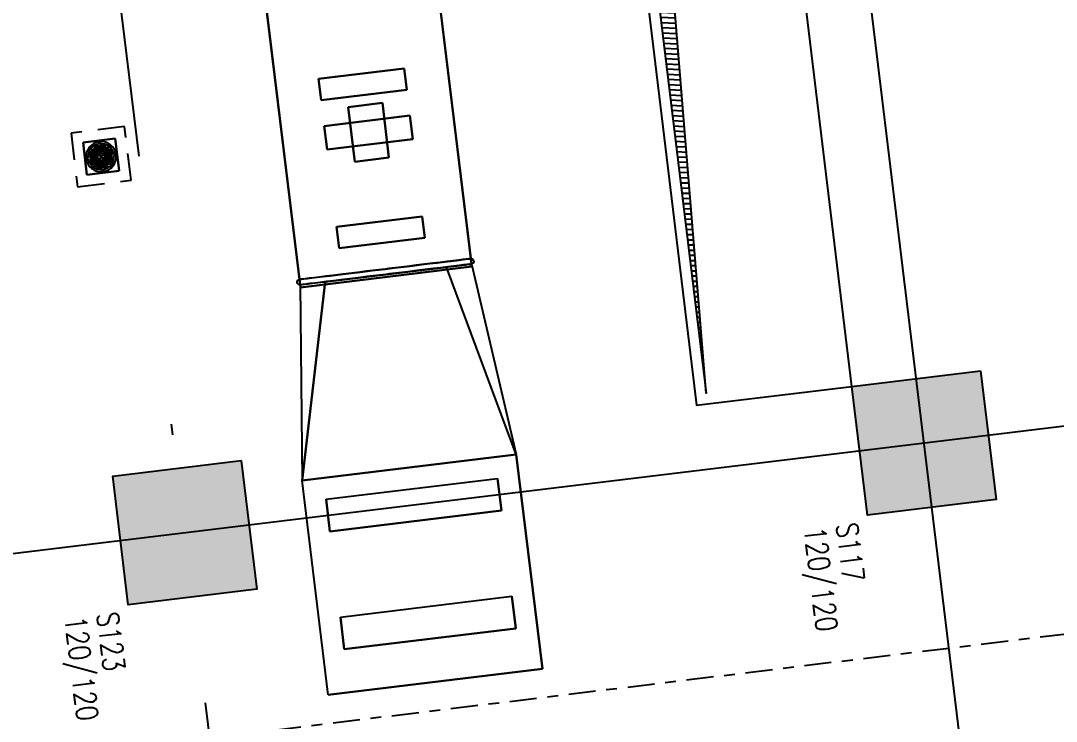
# Model space of a CAD drawing. Header units: inches. Extents: x 400392 to 401495, y 4543971 to 4544133.
# Drawn here: x 400445.86 to 400455.46, y 4544080.18 to 4544086.66 of the extents above; entities that cross this region are included whole.
import ezdxf

# ---------------------------------------------------------------- set-up
doc = ezdxf.new("R2010")
doc.units = ezdxf.units.IN
doc.header["$MEASUREMENT"] = 0
for name, pattern in [('AKS', [3, 2.5, -0.25, 0, -0.25]), ('CENTER', [2, 1.25, -0.25, 0.25, -0.25]), ('CIZGI', [0.4, 0.25, -0.15])]:
    doc.linetypes.add(name, pattern=pattern)
doc.layers.add('A-DETL-GENF', color=92, linetype='Continuous', lineweight=9)
for name, color, linetype in [('aks prota', 2, 'AKS'), ('boşluk prota', 2, 'Continuous'), ('boşluk taraması prota', 252, 'Continuous'), ('kiriş prota', 6, 'Continuous'), ('kolon prota', 1, 'Continuous'), ('kolon tarama prota', 252, 'Continuous'), ('lkolon prota', 4, 'Continuous'), ('PRT-MI-a_fit_drainage', 10, 'Continuous'), ('skesit prota', 7, 'Continuous'), ('st-s_level (kot)', 6, 'Continuous'), ('tkolon prota', 6, 'Continuous')]:
    doc.layers.add(name, color=color, linetype=linetype)
doc.styles.add('OLCU', font='romanstw.shx')
doc.styles.add('tkolon', font='romanstw.shx')

# ---------------------------------------------------------------- blocks, each defined once
blk = doc.blocks.new('+24.06 mekanik')
at = {"layer": 'kolon tarama prota', "color": 253}
for p, q in [((15182.66433259856, 151281.5959660305), (13382.66433259856, 150847.2813909798)), ((15182.66433259856, 151281.5959660305), (13382.66433259856, 150847.2813909798)), ((13382.66433259856, 151081.5959660305), (15182.64847744728, 151281.5942043471)), ((15182.66433259856, 151281.5959660305), (15182.66433259856, 151281.5959660305)), ((15182.66433259856, 151281.5959660305), (15182.66433259856, 149281.5959660305)), ((15182.66433259856, 149281.5959660305), (15182.66433259856, 151281.5959660305)), ((17182.66433259856, 151281.5959660305), (15182.66433259856, 151281.5959660305)), ((15182.66433259856, 151281.5959660305), (17182.66433259856, 151281.5959660305)), ((15182.66433259856, 151281.5959660305), (15182.66433259856, 149281.5959660305)), ((15182.66433259856, 151281.5959660305), (15182.66433259856, 151281.5959660305)), ((15182.66433259856, 149281.5959660305), (15182.66433259856, 151281.5959660305)), ((17182.66433259856, 151281.5959660305), (17182.66433259856, 149281.5959660305)), ((17182.66433259856, 149281.5959660305), (17182.66433259856, 151281.5959660305)), ((17182.66433259856, 151281.5959660305), (17182.66433259856, 151281.5959660305)), ((13407.66433259856, 151081.5959660305), (10707.66433259856, 151081.5959660305)), ((10707.66433259856, 151081.5959660305), (13407.66433259856, 151081.5959660305)), ((13332.66433259856, 151081.5959660305), (10782.66433259856, 151081.5959660305)), ((13407.66433259856, 149481.5959660305), (13407.66433259856, 151081.5959660305)), ((13407.66433259856, 151081.5959660305), (13407.66433259856, 149481.5959660305)), ((13407.66433259856, 151081.5959660305), (13407.66433259856, 151081.5959660305)), ((15682.66433259856, 151081.5959660305), (15382.66433259856, 151081.5959660305)), ((15382.66433259856, 151081.5959660305), (15382.66433259856, 151081.5959660305)), ((15382.66433259856, 151081.5959660305), (15682.66433259856, 151081.5959660305)), ((15382.66433259856, 149481.5959660305), (15382.66433259856, 151081.5959660305)), ((15382.66433259856, 149481.5959660305), (15382.66433259856, 151081.5959660305)), ((15682.66433259856, 151081.5959660305), (15682.66433259856, 151081.5959660305)), ((15682.66433259856, 151081.5959660305), (15682.66433259856, 149481.5959660305)), ((15682.66433259856, 149481.5959660305), (15682.66433259856, 151081.5959660305)), ((16782.66433259856, 151081.5959660305), (16482.66433259856, 151081.5959660305)), ((16482.66433259856, 151081.5959660305), (16482.66433259856, 151081.5959660305)), ((16482.66433259856, 151081.5959660305), (16782.66433259856, 151081.5959660305)), ((16482.66433259856, 149481.5959660305), (16482.66433259856, 151081.5959660305)), ((16482.66433259856, 149481.5959660305), (16482.66433259856, 151081.5959660305)), ((16782.66433259856, 151081.5959660305), (16782.66433259856, 151081.5959660305)), ((16782.66433259856, 151081.5959660305), (16782.66433259856, 149481.5959660305)), ((16782.66433259856, 149481.5959660305), (16782.66433259856, 151081.5959660305)), ((13382.66433259856, 149715.9105410813), (13382.66433259856, 150847.2813909798)), ((13382.66433259856, 150847.2813909798), (13382.66433259856, 150847.2813909798)), ((13382.66433259856, 150847.2813909798), (13382.66433259856, 149715.9105410813)), ((11709.38999631534, 150681.5959660305), (11509.38999631534, 150681.5959660305)), ((11509.38999631534, 150681.5959660305), (11509.38999631534, 149881.5959660305)), ((11509.38999631534, 149881.5959660305), (11509.38999631534, 150681.5959660305)), ((11509.38999631534, 150681.5959660305), (11709.38999631534, 150681.5959660305)), ((11509.38999631534, 150681.5959660305), (11509.38999631534, 150681.5959660305)), ((11709.38999631534, 149881.5959660305), (11709.38999631534, 150681.5959660305)), ((11709.38999631534, 150681.5959660305), (11709.38999631534, 149881.5959660305)), ((11709.38999631534, 150681.5959660305), (11709.38999631534, 150681.5959660305)), ((12168.87567897215, 150681.5959660305), (11949.97514212178, 150681.5959660305)), ((11949.97514212178, 150681.5959660305), (11949.97514212178, 149881.5959660305)), ((11949.97514212178, 149881.5959660305), (11949.97514212178, 150681.5959660305)), ((11949.97514212178, 150681.5959660305), (12168.87567897215, 150681.5959660305)), ((11949.97514212178, 150681.5959660305), (11949.97514212178, 150681.5959660305)), ((12168.87567897215, 149881.5959660305), (12168.87567897215, 150681.5959660305)), ((12168.87567897215, 150681.5959660305), (12168.87567897215, 149881.5959660305)), ((12168.87567897215, 150681.5959660305), (12168.87567897215, 150681.5959660305)), ((13090.9386688817, 150681.5959660305), (12890.93866888171, 150681.5959660305)), ((12890.93866888171, 150681.5959660305), (12890.93866888171, 149881.5959660305)), ((12890.93866888171, 149881.5959660305), (12890.93866888171, 150681.5959660305)), ((12890.93866888171, 150681.5959660305), (13090.9386688817, 150681.5959660305)), ((12890.93866888171, 150681.5959660305), (12890.93866888171, 150681.5959660305)), ((13090.9386688817, 149881.5959660305), (13090.9386688817, 150681.5959660305)), ((13090.9386688817, 150681.5959660305), (13090.9386688817, 149881.5959660305)), ((13090.9386688817, 150681.5959660305), (13090.9386688817, 150681.5959660305)), ((12312.66433259856, 150441.5959660305), (11802.66433259856, 150441.5959660305)), ((11802.66433259856, 150441.5959660305), (11802.66433259856, 150121.5959660305)), ((11802.66433259856, 150121.5959660305), (11802.66433259856, 150441.5959660305)), ((11802.66433259856, 150441.5959660305), (12312.66433259856, 150441.5959660305)), ((11802.66433259856, 150441.5959660305), (11802.66433259856, 150441.5959660305)), ((12312.66433259856, 150121.5959660305), (12312.66433259856, 150441.5959660305)), ((12312.66433259856, 150441.5959660305), (12312.66433259856, 150121.5959660305)), ((12312.66433259856, 150441.5959660305), (12312.66433259856, 150441.5959660305)), ((13332.66433259856, 150281.5959660305), (13332.66433259856, 150281.5959660305)), ((13332.66433259856, 150281.5959660305), (13332.66433259856, 150281.5959660305)), ((11802.66433259856, 150121.5959660305), (12312.66433259856, 150121.5959660305)), ((12312.66433259856, 150121.5959660305), (11802.66433259856, 150121.5959660305)), ((11802.66433259856, 150121.5959660305), (11802.66433259856, 150121.5959660305)), ((12312.66433259856, 150121.5959660305), (12312.66433259856, 150121.5959660305)), ((11509.38999631534, 149881.5959660305), (11709.38999631534, 149881.5959660305)), ((11709.38999631534, 149881.5959660305), (11509.38999631534, 149881.5959660305)), ((11509.38999631534, 149881.5959660305), (11509.38999631534, 149881.5959660305)), ((11709.38999631534, 149881.5959660305), (11709.38999631534, 149881.5959660305)), ((11949.97514212178, 149881.5959660305), (12168.87567897215, 149881.5959660305)), ((12168.87567897215, 149881.5959660305), (11949.97514212178, 149881.5959660305)), ((11949.97514212178, 149881.5959660305), (11949.97514212178, 149881.5959660305)), ((12168.87567897215, 149881.5959660305), (12168.87567897215, 149881.5959660305)), ((12890.93866888171, 149881.5959660305), (13090.9386688817, 149881.5959660305)), ((13090.9386688817, 149881.5959660305), (12890.93866888171, 149881.5959660305)), ((12890.93866888171, 149881.5959660305), (12890.93866888171, 149881.5959660305)), ((13090.9386688817, 149881.5959660305), (13090.9386688817, 149881.5959660305)), ((13382.66433259856, 149715.9105410813), (13382.66433259856, 149715.9105410813)), ((15182.66433259856, 149281.5959660305), (13382.66433259856, 149715.9105410813)), ((13382.66433259856, 149715.9105410813), (15182.66433259856, 149281.5959660305)), ((10707.66433259856, 149481.5959660305), (13407.66433259856, 149481.5959660305)), ((13407.66433259856, 149481.5959660305), (10707.66433259856, 149481.5959660305)), ((10782.66433259856, 149481.5959660305), (13332.66433259856, 149481.5959660305)), ((13382.66433259856, 149481.5959660305), (15182.64847744728, 149281.597727714)), ((13407.66433259856, 149481.5959660305), (13407.66433259856, 149481.5959660305)), ((15682.66433259856, 149481.5959660305), (15382.66433259856, 149481.5959660305)), ((15382.66433259856, 149481.5959660305), (15382.66433259856, 149481.5959660305)), ((15382.66433259856, 149481.5959660305), (15682.66433259856, 149481.5959660305)), ((15682.66433259856, 149481.5959660305), (15682.66433259856, 149481.5959660305)), ((16782.66433259856, 149481.5959660305), (16482.66433259856, 149481.5959660305)), ((16482.66433259856, 149481.5959660305), (16482.66433259856, 149481.5959660305)), ((16482.66433259856, 149481.5959660305), (16782.66433259856, 149481.5959660305)), ((16782.66433259856, 149481.5959660305), (16782.66433259856, 149481.5959660305)), ((15182.66433259856, 149281.5959660305), (15182.66433259856, 149281.5959660305)), ((17182.66433259856, 149281.5959660305), (15182.66433259856, 149281.5959660305)), ((17182.66433259856, 149281.5959660305), (15182.66433259856, 149281.5959660305)), ((15182.66433259856, 149281.5959660305), (15182.66433259856, 149281.5959660305)), ((17182.66433259856, 149281.5959660305), (17182.66433259856, 149281.5959660305)), ((11832.66433275868, 147944.7818937972), (11832.66433243763, 147644.7818937972)), ((12132.66433275868, 147944.7818934761), (11832.66433275868, 147944.7818937972)), ((11832.66433275868, 147944.7818937972), (12132.66433275868, 147944.7818934761)), ((11832.66433243763, 147644.7818937972), (11832.66433275868, 147944.7818937972)), ((11832.66433275868, 147944.7818937972), (11832.66433275868, 147944.7818937972)), ((11977.66433274789, 147934.6925794383), (11977.66433272646, 147914.6776817248)), ((11977.66433272646, 147914.6776817248), (11977.66433274789, 147934.6925794383)), ((11977.66433274789, 147934.6925794383), (11977.66433274789, 147934.6925794383)), ((11977.66433272647, 147914.6776817248), (11977.66433272647, 147914.6776817248)), ((11977.66433269968, 147889.650223447), (11977.66433267824, 147869.6150413775)), ((11977.66433267824, 147869.6150413775), (11977.66433269968, 147889.650223447)), ((11977.66433269968, 147889.650223447), (11977.66433269968, 147889.650223447)), ((11977.66433267824, 147869.6150413775), (11977.66433267824, 147869.6150413775)), ((11987.66433272646, 147914.6776817141), (11987.66433274788, 147934.6925794276)), ((11987.66433274788, 147934.6925794276), (11987.66433272646, 147914.6776817141)), ((11987.66433274788, 147934.6925794276), (11987.66433274788, 147934.6925794276)), ((11987.66433272646, 147914.6776817141), (11987.66433272646, 147914.6776817141)), ((11987.66433267824, 147869.6150413667), (11987.66433269968, 147889.6502234363)), ((11987.66433269968, 147889.6502234363), (11987.66433267824, 147869.6150413667)), ((11987.66433269968, 147889.6502234363), (11987.66433269968, 147889.6502234363)), ((11987.66433267824, 147869.6150413667), (11987.66433267824, 147869.6150413667)), ((12132.66433243763, 147644.7818934761), (12132.66433275868, 147944.7818934761)), ((12132.66433275868, 147944.7818934761), (12132.66433243763, 147644.7818934761)), ((12132.66433275868, 147944.7818934761), (12132.66433275868, 147944.7818934761)), ((11862.76854452069, 147799.7818937649), (11842.75364680717, 147799.7818937864)), ((11842.75364680717, 147799.7818937864), (11862.76854452069, 147799.7818937649)), ((11842.75364680717, 147799.7818937864), (11842.75364680717, 147799.7818937864)), ((11842.75364679647, 147789.7818937864), (11862.76854450999, 147789.7818937649)), ((11862.76854450999, 147789.7818937649), (11842.75364679647, 147789.7818937864)), ((11842.75364679647, 147789.7818937864), (11842.75364679647, 147789.7818937864)), ((11862.76854452069, 147799.7818937649), (11862.76854452069, 147799.7818937649)), ((11862.76854450999, 147789.7818937649), (11862.76854450999, 147789.7818937649)), ((11907.83118486803, 147799.7818937167), (11887.79600279845, 147799.7818937381)), ((11887.79600279845, 147799.7818937381), (11907.83118486803, 147799.7818937167)), ((11887.79600279845, 147799.7818937381), (11887.79600279845, 147799.7818937381)), ((11887.79600278775, 147789.7818937381), (11907.83118485732, 147789.7818937167)), ((11907.83118485732, 147789.7818937167), (11887.79600278775, 147789.7818937381)), ((11887.79600278775, 147789.7818937381), (11887.79600278775, 147789.7818937381)), ((11907.83118486803, 147799.7818937167), (11907.83118486803, 147799.7818937167)), ((11907.83118485732, 147789.7818937167), (11907.83118485732, 147789.7818937167)), ((11953.08393368801, 147799.7818936683), (11932.91496074817, 147799.7818936899)), ((11932.91496074817, 147799.7818936899), (11953.08393368801, 147799.7818936683)), ((11932.91496074817, 147799.7818936899), (11932.91496074817, 147799.7818936899)), ((11932.91496073747, 147789.7818936899), (11953.08393367731, 147789.7818936683)), ((11953.08393367731, 147789.7818936683), (11932.91496073747, 147789.7818936899)), ((11932.91496073747, 147789.7818936899), (11932.91496073747, 147789.7818936899)), ((11953.08393368801, 147799.7818936683), (11953.08393368801, 147799.7818936683)), ((11953.08393367731, 147789.7818936683), (11953.08393367731, 147789.7818936683)), ((11977.66433265139, 147844.5312654973), (11977.66433262981, 147824.3622925575)), ((11977.66433262981, 147824.3622925575), (11977.66433265139, 147844.5312654973)), ((11977.66433265139, 147844.5312654973), (11977.66433265139, 147844.5312654973)), ((11977.66433262981, 147824.3622925575), (11977.66433262981, 147824.3622925575)), ((11977.6643325665, 147765.2014947265), (11977.66433254491, 147745.0325217866)), ((11977.66433254491, 147745.0325217866), (11977.6643325665, 147765.2014947265)), ((11977.6643325665, 147765.2014947265), (11977.6643325665, 147765.2014947265)), ((11987.66433262981, 147824.3622925468), (11987.66433265139, 147844.5312654866)), ((11987.66433265139, 147844.5312654866), (11987.66433262981, 147824.3622925468)), ((11987.66433265139, 147844.5312654866), (11987.66433265139, 147844.5312654866)), ((11987.66433262981, 147824.3622925468), (11987.66433262981, 147824.3622925468)), ((11987.66433254491, 147745.032521776), (11987.6643325665, 147765.2014947158)), ((11987.6643325665, 147765.2014947158), (11987.66433254491, 147745.032521776)), ((11987.6643325665, 147765.2014947158), (11987.6643325665, 147765.2014947158)), ((12032.41370445884, 147799.7818935834), (12012.244731519, 147799.781893605)), ((12012.244731519, 147799.781893605), (12032.41370445884, 147799.7818935834)), ((12012.244731519, 147799.781893605), (12012.244731519, 147799.781893605)), ((12012.2447315083, 147789.781893605), (12032.41370444814, 147789.7818935834)), ((12032.41370444814, 147789.7818935834), (12012.2447315083, 147789.781893605)), ((12012.2447315083, 147789.781893605), (12012.2447315083, 147789.781893605)), ((12032.41370445884, 147799.7818935834), (12032.41370445884, 147799.7818935834)), ((12032.41370444814, 147789.7818935834), (12032.41370444814, 147789.7818935834)), ((12077.53266240856, 147799.7818935351), (12057.49748033899, 147799.7818935565)), ((12057.49748033899, 147799.7818935565), (12077.53266240856, 147799.7818935351)), ((12057.49748033899, 147799.7818935565), (12057.49748033899, 147799.7818935565)), ((12057.49748032828, 147789.7818935565), (12077.53266239786, 147789.7818935351)), ((12077.53266239786, 147789.7818935351), (12057.49748032828, 147789.7818935565)), ((12057.49748032828, 147789.7818935565), (12057.49748032828, 147789.7818935565)), ((12077.53266240856, 147799.7818935351), (12077.53266240856, 147799.7818935351)), ((12077.53266239786, 147789.7818935351), (12077.53266239786, 147789.7818935351)), ((12122.57501839984, 147799.7818934869), (12102.56012068632, 147799.7818935083)), ((12102.56012068632, 147799.7818935083), (12122.57501839984, 147799.7818934869)), ((12102.56012068632, 147799.7818935083), (12102.56012068632, 147799.7818935083)), ((12102.56012067562, 147789.7818935083), (12122.57501838914, 147789.7818934869)), ((12122.57501838914, 147789.7818934869), (12102.56012067562, 147789.7818935083)), ((12102.56012067562, 147789.7818935083), (12102.56012067562, 147789.7818935083)), ((12122.57501839984, 147799.7818934869), (12122.57501839984, 147799.7818934869)), ((12122.57501838914, 147789.7818934869), (12122.57501838914, 147789.7818934869)), ((11977.66433254491, 147745.0325217866), (11977.66433254491, 147745.0325217866)), ((11977.66433251807, 147719.9487459065), (11977.66433249663, 147699.9135638369)), ((11977.66433249663, 147699.9135638369), (11977.66433251807, 147719.9487459065)), ((11977.66433251807, 147719.9487459065), (11977.66433251807, 147719.9487459065)), ((11977.66433249663, 147699.9135638369), (11977.66433249663, 147699.9135638369)), ((11977.66433246985, 147674.8861055592), (11977.66433244843, 147654.8712078456)), ((11977.66433244843, 147654.8712078456), (11977.66433246985, 147674.8861055592)), ((11977.66433246985, 147674.8861055592), (11977.66433246985, 147674.8861055592)), ((11987.66433254491, 147745.032521776), (11987.66433254491, 147745.032521776)), ((11987.66433249663, 147699.9135638262), (11987.66433251807, 147719.9487458958)), ((11987.66433251807, 147719.9487458958), (11987.66433249663, 147699.9135638262)), ((11987.66433251807, 147719.9487458958), (11987.66433251807, 147719.9487458958)), ((11987.66433249663, 147699.9135638262), (11987.66433249663, 147699.9135638262)), ((11987.66433244843, 147654.8712078349), (11987.66433246985, 147674.8861055484)), ((11987.66433246985, 147674.8861055484), (11987.66433244843, 147654.8712078349)), ((11987.66433246985, 147674.8861055484), (11987.66433246985, 147674.8861055484)), ((11832.66433243763, 147644.7818937972), (12132.66433243763, 147644.7818934761)), ((12132.66433243763, 147644.7818934761), (11832.66433243763, 147644.7818937972)), ((11832.66433243763, 147644.7818937972), (11832.66433243763, 147644.7818937972)), ((11977.66433244843, 147654.8712078456), (11977.66433244843, 147654.8712078456)), ((11987.66433244843, 147654.8712078349), (11987.66433244843, 147654.8712078349)), ((12132.66433243763, 147644.7818934761), (12132.66433243763, 147644.7818934761))]:
    blk.add_line(p, q, dxfattribs=at)
at = {"layer": 'kolon tarama prota', "color": 253, "flags": 128}
for points in [[(13332.66433259856, 151081.5959660305), (13337.27753057247, 151096.065876298), (13349.41459685049, 151105.1955817072), (13364.59627626757, 151105.6157111784), (13377.21968140552, 151097.1712134776), (13382.62607090384, 151082.9785797795), (13382.66433259856, 151081.5959660305)], [(13332.66433259856, 151081.5959660305), (13332.66433259856, 151076.8381894486), (13332.66433259856, 151062.6214507976), (13332.66433259856, 151039.1148502433), (13332.66433259856, 151006.5979856697), (13332.66433259856, 150965.4576270187), (13332.66433259856, 150916.1831158778), (13332.66433259856, 150859.360545035), (13332.66433259856, 150795.6657872325), (13332.66433259856, 150725.856456038), (13332.66433259856, 150650.7628944543), (13332.66433259856, 150571.2782984533), (13332.66433259856, 150488.3480929089), (13332.66433259856, 150402.9586862955), (13332.66433259856, 150316.1257379112), (13332.66433259856, 150281.5959660305)], [(13332.66433259856, 150281.5959660305), (13332.66433259856, 150368.7154592176), (13332.66433259856, 150454.7987146933), (13332.66433259856, 150538.8218202153), (13332.66433259856, 150619.7853678739), (13332.66433259856, 150696.7263414917), (13332.66433259856, 150768.7295711623), (13332.66433259856, 150834.9386186859), (13332.66433259856, 150894.5659644231), (13332.66433259856, 150946.9023744006), (13332.66433259856, 150991.3253362543), (13332.66433259856, 151027.3064636649), (13332.66433259856, 151054.4177812191), (13332.66433259856, 151072.3368149374), (13332.66433259856, 151080.8504279223), (13332.66433259856, 151081.5959660305)], [(13382.66433259856, 151081.5959660305), (13382.66433259856, 151076.8381894486), (13382.66433259856, 151062.6214507976), (13382.66433259856, 151039.1148502433), (13382.66433259856, 151006.5979856697), (13382.66433259856, 150965.4576270187), (13382.66433259856, 150916.1831158778), (13382.66433259856, 150859.360545035), (13382.66433259856, 150795.6657872325), (13382.66433259856, 150725.856456038), (13382.66433259856, 150650.7628944543), (13382.66433259856, 150571.2782984533), (13382.66433259856, 150488.3480929089), (13382.66433259856, 150402.9586862955), (13382.66433259856, 150316.1257379112), (13382.66433259856, 150281.5959660305)], [(13382.66433259856, 150281.5959660305), (13382.66433259856, 150368.7154592176), (13382.66433259856, 150454.7987146933), (13382.66433259856, 150538.8218202153), (13382.66433259856, 150619.7853678739), (13382.66433259856, 150696.7263414917), (13382.66433259856, 150768.7295711623), (13382.66433259856, 150834.9386186859), (13382.66433259856, 150894.5659644231), (13382.66433259856, 150946.9023744006), (13382.66433259856, 150991.3253362543), (13382.66433259856, 151027.3064636649), (13382.66433259856, 151054.4177812191), (13382.66433259856, 151072.3368149374), (13382.66433259856, 151080.8504279223), (13382.66433259856, 151081.5959660305)], [(13332.66433259856, 149481.5959660305), (13332.66433259856, 149486.3537426125), (13332.66433259856, 149500.5704812635), (13332.66433259856, 149524.0770818178), (13332.66433259856, 149556.5939463914), (13332.66433259856, 149597.7343050424), (13332.66433259856, 149647.0088161832), (13332.66433259856, 149703.831387026), (13332.66433259856, 149767.5261448285), (13332.66433259856, 149837.3354760231), (13332.66433259856, 149912.4290376068), (13332.66433259856, 149991.9136336077), (13332.66433259856, 150074.8438391522), (13332.66433259856, 150160.2332457655), (13332.66433259856, 150247.0661941499), (13332.66433259856, 150281.5959660305)], [(13332.66433259856, 150281.5959660305), (13332.66433259856, 150194.4764728435), (13332.66433259856, 150108.3932173677), (13332.66433259856, 150024.3701118458), (13332.66433259856, 149943.4065641871), (13332.66433259856, 149866.4655905694), (13332.66433259856, 149794.4623608988), (13332.66433259856, 149728.2533133751), (13332.66433259856, 149668.625967638), (13332.66433259856, 149616.2895576604), (13332.66433259856, 149571.8665958068), (13332.66433259856, 149535.8854683962), (13332.66433259856, 149508.774150842), (13332.66433259856, 149490.8551171237), (13332.66433259856, 149482.3415041388), (13332.66433259856, 149481.5959660305)], [(13382.66433259856, 149481.5959660305), (13382.66433259856, 149486.3537426125), (13382.66433259856, 149500.5704812635), (13382.66433259856, 149524.0770818178), (13382.66433259856, 149556.5939463914), (13382.66433259856, 149597.7343050424), (13382.66433259856, 149647.0088161832), (13382.66433259856, 149703.831387026), (13382.66433259856, 149767.5261448285), (13382.66433259856, 149837.3354760231), (13382.66433259856, 149912.4290376068), (13382.66433259856, 149991.9136336077), (13382.66433259856, 150074.8438391522), (13382.66433259856, 150160.2332457655), (13382.66433259856, 150247.0661941499), (13382.66433259856, 150281.5959660305)], [(13382.66433259856, 150281.5959660305), (13382.66433259856, 150194.4764728435), (13382.66433259856, 150108.3932173677), (13382.66433259856, 150024.3701118458), (13382.66433259856, 149943.4065641871), (13382.66433259856, 149866.4655905694), (13382.66433259856, 149794.4623608988), (13382.66433259856, 149728.2533133751), (13382.66433259856, 149668.625967638), (13382.66433259856, 149616.2895576604), (13382.66433259856, 149571.8665958068), (13382.66433259856, 149535.8854683962), (13382.66433259856, 149508.774150842), (13382.66433259856, 149490.8551171237), (13382.66433259856, 149482.3415041388), (13382.66433259856, 149481.5959660305)], [(13382.66433259856, 149481.5959660305), (13378.05113462465, 149467.126055763), (13365.91406834663, 149457.9963503538), (13350.73238892955, 149457.5762208826), (13338.1089837916, 149466.0207185834), (13332.70259429329, 149480.2133522815), (13332.66433259856, 149481.5959660305)]]:
    blk.add_lwpolyline(points, dxfattribs=at)
at = {"layer": 'kolon tarama prota', "color": 253}
for centre, radius, start, end in [((11982.66433259815, 147794.7818936366), 140, 92.04671303631075, 177.9532868408285), ((11982.66433259815, 147794.7818936366), 140, 92.04671303631075, 177.9532868408285), ((11982.66433259815, 147794.7818936366), 120, 92.38801540201183, 177.6119844755355), ((11982.66433259815, 147794.7818936366), 120, 92.38801540201183, 177.6119844755355), ((11982.66433259815, 147794.7818936366), 100.0000000000001, 359.9999999383015, 179.9999999383015), ((11982.66433259815, 147794.7818936366), 100.0000000000001, 359.9999999383015, 179.9999999383015), ((11982.66433259815, 147794.7818936366), 95, 93.01696124851395, 176.9830386292785), ((11982.66433259815, 147794.7818936366), 95.00000000000001, 93.01696124851395, 176.9830386292785), ((11982.66433259815, 147794.7818936366), 90.00000000000009, 359.9999999383015, 179.9999999383015), ((11982.66433259815, 147794.7818936366), 90.00000000000009, 359.9999999383015, 179.9999999383015), ((11982.66433259815, 147794.7818936366), 74.99999999999999, 93.82255366794776, 176.1774462097814), ((11982.66433259815, 147794.7818936366), 75.00000000000001, 93.82255366805178, 176.1774462097814), ((11982.66433259815, 147794.7818936366), 140, 2.04671303569698, 87.95328684102557), ((11982.66433259815, 147794.7818936366), 140, 2.04671303569698, 87.95328684102557), ((11982.66433259815, 147794.7818936366), 120, 2.388015402627938, 87.61198447542708), ((11982.66433259815, 147794.7818936366), 120, 2.388015402627938, 87.61198447542708), ((11982.66433259815, 147794.7818936366), 95, 3.016961248820679, 86.98303862884575), ((11982.66433259815, 147794.7818936366), 95.00000000000003, 3.016961248820679, 86.98303862884575), ((11982.66433259815, 147794.7818936366), 75, 3.822553668218047, 86.17744620930984), ((11982.66433259815, 147794.7818936366), 74.99999999999999, 3.822553668218047, 86.17744620930984), ((11982.66433259815, 147794.7818936366), 140, 182.046713035697, 267.9532868410255), ((11982.66433259815, 147794.7818936366), 140, 182.046713035697, 267.9532868410255), ((11982.66433259815, 147794.7818936366), 120, 182.388015402628, 267.6119844754271), ((11982.66433259815, 147794.7818936366), 120, 182.388015402628, 267.6119844754271), ((11982.66433259815, 147794.7818936366), 100, 179.9999999383015, 359.9999999383015), ((11982.66433259815, 147794.7818936366), 100, 179.9999999383015, 359.9999999383015), ((11982.66433259815, 147794.7818936366), 94.99999999999999, 183.0169612488207, 266.9830386288457), ((11982.66433259815, 147794.7818936366), 94.99999999999999, 183.0169612488207, 266.9830386288457), ((11982.66433259815, 147794.7818936366), 90.00000000000007, 179.9999999383015, 359.9999999383015), ((11982.66433259815, 147794.7818936366), 90.00000000000007, 179.9999999383015, 359.9999999383015), ((11982.66433259815, 147794.7818936366), 75.00000000000001, 183.822553668218, 266.1774462093098), ((11982.66433259815, 147794.7818936366), 74.99999999999997, 183.822553668218, 266.1774462093098), ((11982.66433259815, 147794.7818936366), 59.00000000000752, 0, 180), ((11982.66433259815, 147794.7818936366), 59.00000000000379, 180, 0), ((11982.66433259815, 147794.7818936366), 50.00000000000004, 359.9999999383015, 179.9999999383015), ((11982.66433259815, 147794.7818936366), 50.00000000000004, 359.9999999383015, 179.9999999383015), ((11982.66433259815, 147794.7818936366), 50.00000000000002, 179.9999999383015, 359.9999999383015), ((11982.66433259815, 147794.7818936366), 50.00000000000002, 179.9999999383015, 359.9999999383015), ((11982.66433259815, 147794.7818936366), 49.99999999999999, 95.73917041592524, 174.2608294620576), ((11982.66433259815, 147794.7818936366), 49.99999999999999, 95.73917041592524, 174.2608294620576), ((11982.66433259815, 147794.7818936366), 49.99999999999999, 185.7391704155933, 264.2608294614772), ((11982.66433259815, 147794.7818936366), 50, 185.7391704155933, 264.2608294614772), ((11982.66433259815, 147794.7818936366), 29.99999999999999, 99.59406816544129, 170.4059317111432), ((11982.66433259815, 147794.7818936366), 30.00000000000001, 99.59406816544129, 170.4059317111432), ((11982.66433259815, 147794.7818936366), 30, 189.5940681654254, 260.405931711741), ((11982.66433259815, 147794.7818936366), 29.99999999999999, 189.5940681654254, 260.405931711741), ((11982.66433259815, 147765.2818936366), 29.50000000000112, 89.99999999999648, 269.9999999999926), ((11982.66433259815, 147824.2818936367), 29.50000000000765, 269.9999999999978, 89.99999999999825), ((11982.66433259815, 147794.7818936366), 49.99999999999997, 5.739170415593303, 84.26082946147714), ((11982.66433259815, 147794.7818936366), 50.00000000000001, 5.739170415593303, 84.26082946147714), ((11982.66433259815, 147794.7818936366), 30.00000000000001, 9.59406816542538, 80.40593171174098), ((11982.66433259815, 147794.7818936366), 29.99999999999999, 9.59406816542538, 80.40593171174098), ((11982.66433259815, 147794.7818936366), 120, 272.3880154020118, 357.6119844755356), ((11982.66433259815, 147794.7818936366), 140, 272.0467130363107, 357.9532868408284), ((11982.66433259815, 147794.7818936366), 49.99999999999999, 275.7391704159252, 354.2608294620576), ((11982.66433259815, 147794.7818936366), 29.99999999999998, 279.5940681654413, 350.4059317111432), ((11982.66433259815, 147794.7818936366), 95, 273.0169612485139, 356.9830386292784), ((11982.66433259815, 147794.7818936366), 74.99999999999999, 273.8225536679478, 356.1774462097814), ((11982.66433259815, 147794.7818936366), 140, 272.0467130363107, 357.9532868408284), ((11982.66433259815, 147794.7818936366), 120, 272.3880154020118, 357.6119844755356), ((11982.66433259815, 147794.7818936366), 30, 279.5940681654413, 350.4059317111432), ((11982.66433259815, 147794.7818936366), 49.99999999999999, 275.7391704159252, 354.2608294620576), ((11982.66433259815, 147794.7818936366), 75, 273.8225536680517, 356.1774462097814), ((11982.66433259815, 147794.7818936366), 94.99999999999997, 273.0169612485139, 356.9830386292784)]:
    blk.add_arc(centre, radius, start, end, dxfattribs=at)
blk = doc.blocks.new('YER SUZGECI_20x20')
at = {"color": 2}
blk.add_lwpolyline([(-20, 0), (0, 0), (0, 20), (-20, 20)], close=True, dxfattribs=at)
for points in [[(0, 20), (-20, 0)], [(-20, 20), (0, 0)]]:
    blk.add_lwpolyline(points, dxfattribs=at)
blk.add_circle((-10, 10), 7, dxfattribs=at)
blk = doc.blocks.new('A$C1a5ef8c2')
at = {"layer": 'boşluk taraması prota', "ltscale": 2}
h = blk.add_hatch(dxfattribs=at)
h.set_pattern_fill('ANSI31', color=256, scale=0.03000000000073284, angle=-47.07600604191619, style=0)
h.set_pattern_definition([(357.9239939580838, (-1598.535689676646, 1238.987384762615), (0.003450451556188617, 0.09518748281418964), [])])
h.paths.add_polyline_path([(60.22596542024985, 113.3883918859065), (61.24389997636899, 113.8076768927276), (60.00301629630849, 113.6569861825556), (60.61783439712599, 108.5941807627678)])
at = {"layer": 'kolon tarama prota'}
h = blk.add_hatch(color=256, dxfattribs=at)
h.dxf.hatch_style = 1
h.paths.add_polyline_path([(63.1612923630164, 108.8023191178218), (63.30595544591779, 107.6110707847401), (62.11470711184666, 107.4664077023044), (61.97004402894527, 108.657656035386)])
h = blk.add_hatch(color=256, dxfattribs=at)
h.dxf.hatch_style = 1
h.paths.add_polyline_path([(56.31161444389727, 107.9705063933507), (56.45627752679866, 106.7792580602691), (55.26502919325139, 106.6345949778333), (55.12036611035001, 107.8258433109149)])
at = {"layer": 'aks prota', "ltscale": 10}
for p, q in [((70.61671532026958, 42.43251693062484), (60.51070306886686, 125.6518845772371)), ((70.61671532056062, 42.43251693248749), (60.51070306939073, 125.6518845772371)), ((70.61671532003675, 42.43251693341881), (60.51070307020564, 125.6518845772371)), ((70.61671532003675, 42.43251693341881), (60.51070306927431, 125.6518845772371)), ((70.61671532061882, 42.43251693248749), (60.51070306869224, 125.6518845772371)), ((70.61671532003675, 42.43251693435013), (60.51077673130203, 125.651277994737)), ((62.62214540562127, 51.0284770578146), (53.66102515032981, 124.8200718518347)), ((62.62214540567948, 51.02847705408931), (53.66102515021339, 124.8200718518347)), ((62.62214540620334, 51.02847705595195), (53.66102515097009, 124.8200718518347)), ((62.62214540562127, 51.02847705688328), (53.66102515126113, 124.820071852766)), ((62.6221454058541, 51.02847705688328), (53.66102515079547, 124.820071852766)), ((62.62214540562127, 51.02847705688328), (53.66102515032981, 124.820071852766)), ((62.62214540556306, 51.02847705595195), (53.66102515003877, 124.820071852766)), ((42.88313153677154, 105.7353672925383), (89.24254739761818, 111.3651724429801)), ((42.88313153601484, 105.7353672897443), (89.2425473977346, 111.3651724411175)), ((42.88313153747004, 105.735367291607), (89.24254739802564, 111.3651724420488)), ((42.8831315372372, 105.7353672925383), (89.24254739761818, 111.3651724420488)), ((42.88313153712079, 105.735367291607), (89.2425473977928, 111.3651724429801)), ((42.88313153677154, 105.7353672906756), (89.24254739761818, 111.3651724420488)), ((42.88313153665513, 105.735367291607), (89.24254739820026, 111.3651724439114))]:
    blk.add_line(p, q, dxfattribs=at)
at = {"layer": 'boşluk prota', "ltscale": 0.05}
blk.add_lwpolyline([(60.22596542024985, 113.3883918859065), (61.24389997636899, 113.8076768927276), (60.00301629630849, 113.6569861825556), (60.61783439712599, 108.5941807627678)], close=True, dxfattribs=at)
at = {"layer": 'kiriş prota'}
blk.add_lwpolyline([(61.97004402894527, 108.657656035386), (61.33111541485414, 113.9190028440207), (59.89169034454972, 113.7442016191781), (60.5306189591065, 108.482854812406), (61.97004402894527, 108.657656035386)], dxfattribs=at)
at = {"layer": 'kolon prota', "color": 1}
for points in [[(63.1612923630164, 108.8023191178218), (63.30595544591779, 107.6110707847401), (62.11470711184666, 107.4664077023044), (61.97004402894527, 108.657656035386)], [(56.31161444389727, 107.9705063933507), (56.45627752679866, 106.7792580602691), (55.26502919325139, 106.6345949778333), (55.12036611035001, 107.8258433109149)]]:
    blk.add_lwpolyline(points, close=True, dxfattribs=at)
at = {"layer": 'PRT-MI-a_fit_drainage', "color": 2, "linetype": 'CIZGI'}
blk.add_lwpolyline([(55.23091632395517, 111.0628092624247), (54.73457044298993, 111.0024704989046), (54.79490920744138, 110.5061246175319), (55.29125508840661, 110.5664633819833)], close=True, dxfattribs=at)
at = {"layer": 'skesit prota', "linetype": 'CENTER', "ltscale": 0.2}
blk.add_lwpolyline([(93.9913614889374, 110.0110628623515), (45.13529754761839, 104.0780692007393), (13.12649884424172, 138.4947245307267)], dxfattribs=at)
at = {"layer": 'A-DETL-GENF', "xscale": 0.001000000000024428, "yscale": 0.001000000000024428, "zscale": 0.001000000000024428, "rotation": 276.923993958082}
blk.add_blockref('+24.06 mekanik', (-93.14853458531434, 104.8627004241571), dxfattribs=at)
at = {"layer": 'PRT-MI-a_fit_drainage', "color": 2, "xscale": 0.01000000000024428, "yscale": 0.01000000000024428, "zscale": 0.01000000000024428, "rotation": 186.9312062755236}
blk.add_blockref('YER SUZGECI_20x20', (54.90157583897235, 110.8716683648527), dxfattribs=at)
at = {"layer": 'lkolon prota', "style": 'tkolon', "width": 0.8}
for p in [(61.52412920165807, 107.3438854534179), (54.67372514941962, 106.5180521765724)]:
    blk.add_text('120/120', height=0.2000000000048855, rotation=276.923994085215, dxfattribs=at).set_placement(p)
at = {"layer": 'st-s_level (kot)', "color": 6, "style": 'OLCU', "width": 0.8}
for tag, p, rotation in [('D=60', (41.41703286580741, 99.58001939486712), 312.9239939495117), ('D=60', (34.91377208690392, 96.88071346003562), 312.9239939495117), ('D=60', (41.72404787596315, 89.55813579354435), 312.9239939495117), ('D=60', (74.07240101491334, 82.3654021685943), 276.923994085215), ('D=90', (58.45173784665531, 80.89350863266736), 312.9239939495117), ('D=60', (82.06995531456778, 73.76825603935868), 276.923994085215), ('D=60', (66.16953595646191, 72.69707751180977), 312.9239939495117), ('D=60', (59.52860149176558, 70.14633769541979), 312.9239939495117), ('D=60', (74.28302203526255, 63.91414567641914), 312.9239939495117), ('D=60', (67.52317142457468, 61.55037755891681), 312.9239939495117), ('D=60', (81.90516735991696, 55.7777361664921), 312.9239939495117), ('D=60', (75.51774133963045, 52.95441743545234), 312.9239939495117), ('D=60', (83.51231125422055, 44.35845731198788), 312.9239939495117), ('D=60', (93.86754728655796, 42.95339011400938), 312.9239939495117), ('D=60', (102.2343588467338, 34.1871841000393), 312.9239939495117), ('D=60', (95.21837176603731, 31.80971260089427), 312.9239939495117), ('D=60', (99.28763992898166, 27.66433198004961), 312.9239939495117), ('+22.51', (112.2286650243332, 23.93479506019503), 312.9239939495117), ('+20.81', (108.5519845855888, 21.49965451750904), 312.9239939495117), ('D=80', (97.11668090563035, 17.52580411545932), 312.9239939495117)]:
    blk.add_attdef(tag, p, '', height=0.2000000000048856, rotation=rotation, dxfattribs=at)
at = {"layer": 'tkolon prota', "style": 'tkolon', "width": 0.8}
for s, p in [('S117', (61.82194128585979, 107.3800512244925)), ('S123', (54.97153723315569, 106.5542179467157))]:
    blk.add_text(s, height=0.2000000000048855, rotation=276.923994085215, dxfattribs=at).set_placement(p)

msp = doc.modelspace()

# ---------------------------------------------------------------- hatches: boundary and pattern name
at = {"layer": 'boşluk taraması prota', "ltscale": 2}
h = msp.add_hatch(dxfattribs=at)
h.set_pattern_fill('ANSI31', color=256, scale=0.03000000000073284, angle=-47.07600604191619, style=0)
h.set_pattern_definition([(357.9239939580838, (398793.0566077785, 4545213.607518792), (0.003450451556188617, 0.09518748281418964), [])])
h.paths.add_polyline_path([(400451.8182628754, 4544088.008525915), (400452.8361974315, 4544088.427810922), (400451.5953137515, 4544088.277120212), (400452.2101318523, 4544083.214314792)])
at = {"layer": 'kolon tarama prota'}
h = msp.add_hatch(color=256, dxfattribs=at)
h.dxf.hatch_style = 1
h.paths.add_polyline_path([(400454.7535898182, 4544083.422453147), (400454.8982529011, 4544082.231204814), (400453.707004567, 4544082.086541732), (400453.5623414841, 4544083.277790065)])
h = msp.add_hatch(color=256, dxfattribs=at)
h.dxf.hatch_style = 1
h.paths.add_polyline_path([(400447.9039118991, 4544082.590640423), (400448.048574982, 4544081.39939209), (400446.8573266484, 4544081.254729007), (400446.7126635655, 4544082.44597734)])

# ---------------------------------------------------------------- linework, layer by layer
at = {"layer": 'aks prota', "ltscale": 10}
for p, q in [((400462.2090127754, 4544017.05265096), (400452.103000524, 4544100.272018607)), ((400462.2090127757, 4544017.052650962), (400452.1030005246, 4544100.272018607)), ((400462.2090127752, 4544017.052650963), (400452.1030005245, 4544100.272018607)), ((400462.2090127758, 4544017.052650962), (400452.1030005239, 4544100.272018607)), ((400462.2090127752, 4544017.052650963), (400452.1030005254, 4544100.272018607)), ((400462.2090127752, 4544017.052650964), (400452.1030741865, 4544100.271412024)), ((400454.2144428608, 4544025.648611087), (400445.2533226055, 4544099.440205881)), ((400454.2144428609, 4544025.648611084), (400445.2533226054, 4544099.440205881)), ((400454.2144428614, 4544025.648611085), (400445.2533226061, 4544099.440205881)), ((400454.2144428608, 4544025.648611086), (400445.2533226064, 4544099.440205882)), ((400454.214442861, 4544025.648611086), (400445.253322606, 4544099.440205882)), ((400454.2144428608, 4544025.648611086), (400445.2533226055, 4544099.440205882)), ((400454.2144428607, 4544025.648611085), (400445.2533226052, 4544099.440205882)), ((400434.475428992, 4544080.355501322), (400480.8348448528, 4544085.985306473)), ((400434.4754289912, 4544080.355501319), (400480.8348448529, 4544085.985306471)), ((400434.4754289926, 4544080.355501321), (400480.8348448532, 4544085.985306472)), ((400434.4754289924, 4544080.355501322), (400480.8348448528, 4544085.985306472)), ((400434.4754289923, 4544080.355501321), (400480.834844853, 4544085.985306473)), ((400434.475428992, 4544080.35550132), (400480.8348448528, 4544085.985306472)), ((400434.4754289918, 4544080.355501321), (400480.8348448534, 4544085.985306473))]:
    msp.add_line(p, q, dxfattribs=at)
at = {"layer": 'boşluk prota', "ltscale": 0.05}
msp.add_lwpolyline([(400451.8182628754, 4544088.008525915), (400452.8361974315, 4544088.427810922), (400451.5953137515, 4544088.277120212), (400452.2101318523, 4544083.214314792)], close=True, dxfattribs=at)
at = {"layer": 'kiriş prota'}
msp.add_lwpolyline([(400453.5623414841, 4544083.277790065), (400452.92341287, 4544088.539136874), (400451.4839877997, 4544088.364335649), (400452.1229164143, 4544083.102988842), (400453.5623414841, 4544083.277790065)], dxfattribs=at)
at = {"layer": 'kolon prota', "color": 1}
for points in [[(400454.7535898182, 4544083.422453147), (400454.8982529011, 4544082.231204814), (400453.707004567, 4544082.086541732), (400453.5623414841, 4544083.277790065)], [(400447.9039118991, 4544082.590640423), (400448.048574982, 4544081.39939209), (400446.8573266484, 4544081.254729007), (400446.7126635655, 4544082.44597734)]]:
    msp.add_lwpolyline(points, close=True, dxfattribs=at)
at = {"layer": 'PRT-MI-a_fit_drainage', "color": 2, "linetype": 'CIZGI'}
msp.add_lwpolyline([(400446.8232137791, 4544085.682943292), (400446.3268678982, 4544085.622604528), (400446.3872066626, 4544085.126258647), (400446.8835525436, 4544085.186597412)], close=True, dxfattribs=at)
at = {"layer": 'skesit prota', "linetype": 'CENTER', "ltscale": 0.2}
msp.add_lwpolyline([(400485.5836589441, 4544084.631196892), (400436.7275950028, 4544078.69820323), (400404.7187962994, 4544113.11485856)], dxfattribs=at)

# ---------------------------------------------------------------- block references
msp.add_blockref('A$C1a5ef8c2', (400391.5922974552, 4543974.62013403))
at = {"layer": 'A-DETL-GENF', "xscale": 0.001000000000024428, "yscale": 0.001000000000024428, "zscale": 0.001000000000024428, "rotation": 276.923993958082}
msp.add_blockref('+24.06 mekanik', (400298.4437628699, 4544079.482834454), dxfattribs=at)
at = {"layer": 'PRT-MI-a_fit_drainage', "color": 2, "xscale": 0.01000000000024428, "yscale": 0.01000000000024428, "zscale": 0.01000000000024428, "rotation": 186.9312062755236}
msp.add_blockref('YER SUZGECI_20x20', (400446.4938732942, 4544085.491802394), dxfattribs=at)

# ---------------------------------------------------------------- texts
at = {"layer": 'lkolon prota', "style": 'tkolon', "width": 0.8}
for p in [(400453.1164266568, 4544081.964019483), (400446.2660226046, 4544081.138186206)]:
    msp.add_text('120/120', height=0.2000000000048855, rotation=276.923994085215, dxfattribs=at).set_placement(p)
at = {"layer": 'tkolon prota', "style": 'tkolon', "width": 0.8}
for s, p in [('S117', (400453.414238741, 4544082.000185254)), ('S123', (400446.5638346883, 4544081.174351976))]:
    msp.add_text(s, height=0.2000000000048855, rotation=276.923994085215, dxfattribs=at).set_placement(p)

doc.saveas('drawing.dxf')
